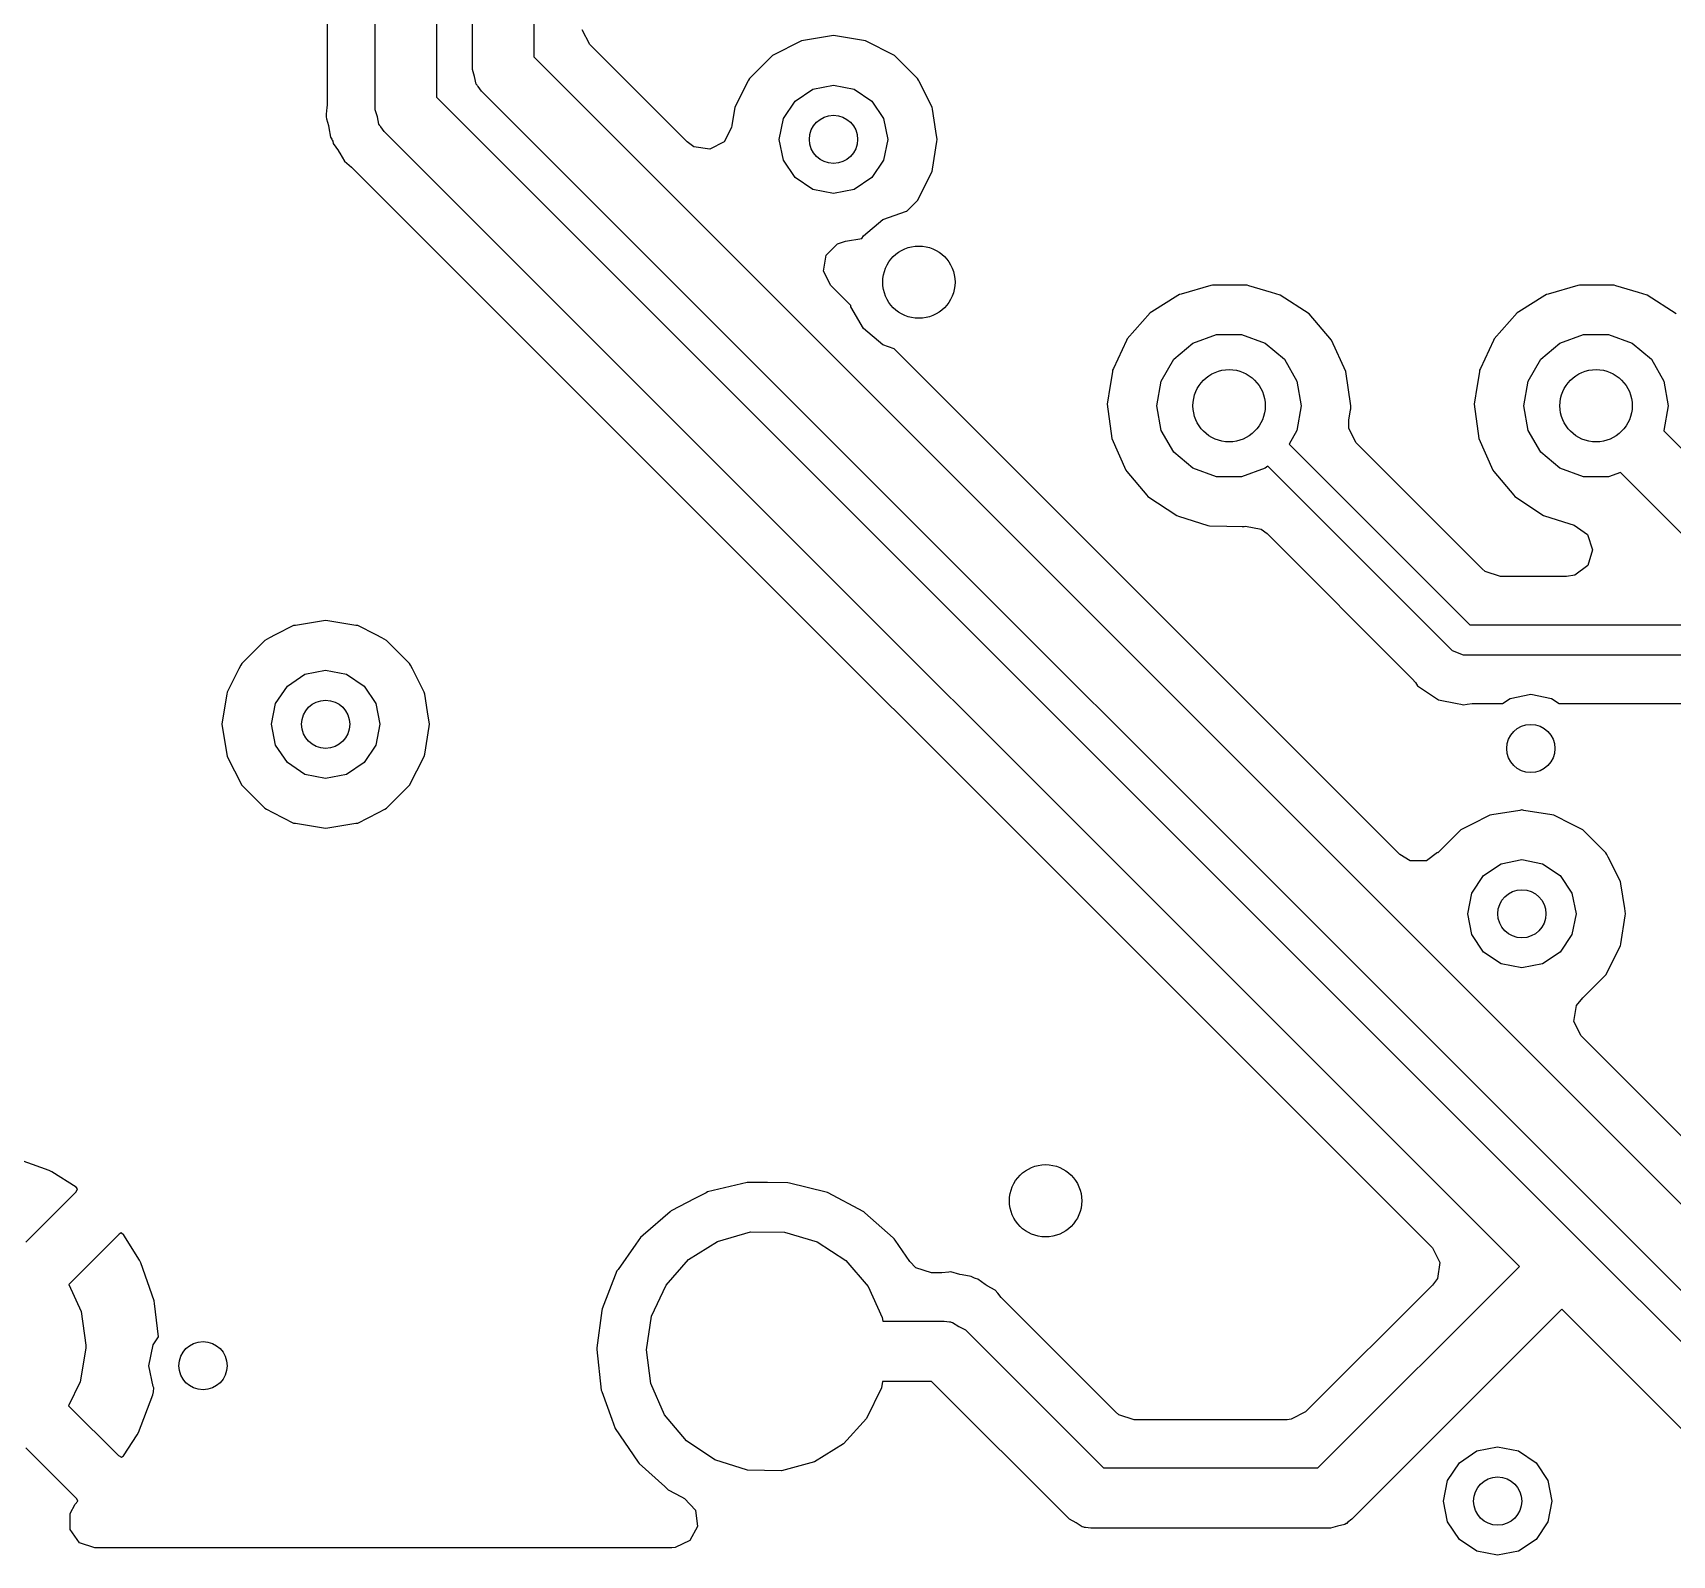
# Model space of a CAD drawing. Extents: x 1.17 to 2.79, y -1.64 to -1.14.
# Drawn here: x 1.844 to 2.112, y -1.6403 to -1.3914 of the extents above; entities that cross this region are included whole.
import ezdxf

# ---------------------------------------------------------------- set-up
doc = ezdxf.new("R2010")
doc.units = 0
doc.header["$MEASUREMENT"] = 0
doc.layers.add('BLACK', color=7, linetype='CONTINUOUS')

msp = doc.modelspace()

# ---------------------------------------------------------------- linework, layer by layer
at = {"layer": 'BLACK', "linetype": 'CONTINUOUS'}
for p, q in [((1.9, -1.404), (1.9, -1.28107)), ((1.91, -1.279), (1.91, -1.40193)), ((1.89211, -1.28612), (1.89211, -1.40325)), ((1.91591, -1.39741), (1.91591, -1.36109)), ((1.92591, -1.36286), (1.92591, -1.39534)), ((1.93506, -1.39333), (1.93385, -1.39096)), ((1.951, -1.40927), (1.93506, -1.39333)), ((1.96968, -1.39272), (1.96495, -1.39513)), ((1.97001, -1.39266), (1.96968, -1.39272)), ((1.97459, -1.39194), (1.97001, -1.39266)), ((1.97001, -1.39266), (1.97001, -1.39266)), ((1.97492, -1.39189), (1.97459, -1.39194)), ((1.97525, -1.39194), (1.97492, -1.39189)), ((1.97983, -1.39266), (1.97525, -1.39194)), ((1.98016, -1.39272), (1.97983, -1.39266)), ((1.97983, -1.39266), (1.97983, -1.39266)), ((1.98489, -1.39513), (1.98016, -1.39272)), ((1.92591, -1.39534), (2.12395, -1.59339)), ((1.96495, -1.39513), (1.9612, -1.39888)), ((1.98864, -1.39888), (1.98489, -1.39513)), ((1.91625, -1.39859), (1.91591, -1.39741)), ((1.91651, -1.3998), (1.91625, -1.39859)), ((1.96105, -1.39918), (1.96099, -1.39928)), ((1.9612, -1.39888), (1.96105, -1.39918)), ((1.96105, -1.39918), (1.96105, -1.39918)), ((1.9888, -1.39918), (1.98864, -1.39888)), ((1.98885, -1.39928), (1.9888, -1.39918)), ((1.9888, -1.39918), (1.9888, -1.39918)), ((1.91667, -1.4), (1.91651, -1.3998)), ((1.9167, -1.40011), (1.91667, -1.4)), ((1.91684, -1.40023), (1.9167, -1.40011)), ((1.91737, -1.40095), (1.91684, -1.40023)), ((2.11834, -1.60192), (1.91737, -1.40095)), ((1.96099, -1.39928), (1.95879, -1.40361)), ((1.96866, -1.40258), (1.97153, -1.40066)), ((1.97153, -1.40066), (1.97492, -1.39999)), ((1.97492, -1.39999), (1.97831, -1.40066)), ((1.97831, -1.40066), (1.98118, -1.40258)), ((1.99105, -1.40361), (1.98885, -1.39928)), ((1.89209, -1.40362), (1.89199, -1.40475)), ((1.89211, -1.40325), (1.89209, -1.40362)), ((1.90035, -1.40518), (1.9, -1.404)), ((1.91, -1.40193), (2.09554, -1.58746)), ((1.95879, -1.40361), (1.95831, -1.40661)), ((1.96674, -1.40546), (1.96866, -1.40258)), ((1.98118, -1.40258), (1.98311, -1.40546)), ((1.9911, -1.40394), (1.99105, -1.40361)), ((1.99167, -1.40752), (1.9911, -1.40394)), ((1.9911, -1.40394), (1.9911, -1.40394)), ((1.89199, -1.40475), (1.89196, -1.40514)), ((1.89196, -1.40514), (1.89205, -1.4055)), ((1.89205, -1.4055), (1.89205, -1.4055)), ((1.89205, -1.4055), (1.89235, -1.40661)), ((1.89235, -1.40661), (1.89243, -1.40698)), ((1.89243, -1.40698), (1.8927, -1.40848)), ((1.90061, -1.40639), (1.90035, -1.40518)), ((1.90076, -1.40659), (1.90061, -1.40639)), ((1.90079, -1.4067), (1.90076, -1.40659)), ((1.90093, -1.40682), (1.90079, -1.4067)), ((1.90146, -1.40754), (1.90093, -1.40682)), ((1.95827, -1.4069), (1.95706, -1.40927)), ((1.95831, -1.40661), (1.95827, -1.4069)), ((1.96606, -1.40885), (1.96674, -1.40546)), ((1.98311, -1.40546), (1.98378, -1.40885)), ((1.8927, -1.40848), (1.89288, -1.4088)), ((1.89288, -1.4088), (1.89295, -1.40899)), ((1.89295, -1.40899), (1.89304, -1.40917)), ((1.89304, -1.40917), (1.89313, -1.40953)), ((1.89313, -1.40953), (1.89399, -1.41075)), ((2.08707, -1.59314), (1.90146, -1.40754)), ((1.95208, -1.41006), (1.951, -1.40927)), ((1.95706, -1.40927), (1.9547, -1.41047)), ((1.96674, -1.41224), (1.96606, -1.40885)), ((1.98378, -1.40885), (1.98311, -1.41224)), ((1.9911, -1.41375), (1.99183, -1.40918)), ((1.99188, -1.40885), (1.99167, -1.40752)), ((1.99183, -1.40918), (1.99188, -1.40885)), ((1.89399, -1.41075), (1.89401, -1.41078)), ((1.89401, -1.41078), (1.89421, -1.4111)), ((1.89421, -1.4111), (1.89497, -1.41242)), ((1.89497, -1.41242), (1.89614, -1.41339)), ((1.9547, -1.41047), (1.95208, -1.41006)), ((1.96866, -1.41511), (1.96674, -1.41224)), ((1.98311, -1.41224), (1.98118, -1.41511)), ((1.89614, -1.41339), (1.89641, -1.41365)), ((1.89641, -1.41365), (2.07287, -1.59011)), ((1.97153, -1.41703), (1.96866, -1.41511)), ((1.98118, -1.41511), (1.97831, -1.41703)), ((1.98864, -1.41882), (1.99105, -1.41409)), ((1.99105, -1.41409), (1.9911, -1.41375)), ((1.9911, -1.41375), (1.9911, -1.41375)), ((1.97492, -1.41771), (1.97153, -1.41703)), ((1.97831, -1.41703), (1.97492, -1.41771)), ((1.98298, -1.42197), (1.98683, -1.42057)), ((1.98683, -1.42057), (1.98689, -1.42057)), ((1.98689, -1.42057), (1.98864, -1.41882)), ((1.97983, -1.42461), (1.98298, -1.42197)), ((1.97371, -1.42779), (1.97559, -1.42591)), ((1.97559, -1.42591), (1.97686, -1.4255)), ((1.97686, -1.4255), (1.97957, -1.42507)), ((1.97957, -1.42507), (1.97983, -1.42461)), ((1.9733, -1.43041), (1.97371, -1.42779)), ((1.9745, -1.43277), (1.9733, -1.43041)), ((1.97774, -1.43601), (1.9745, -1.43277)), ((2.0366, -1.43276), (2.03177, -1.43414)), ((2.0369, -1.43268), (2.0366, -1.43276)), ((2.0366, -1.43276), (2.0366, -1.43276)), ((2.0372, -1.43268), (2.0369, -1.43268)), ((2.03972, -1.43269), (2.0372, -1.43268)), ((2.0372, -1.43268), (2.0372, -1.43268)), ((2.04254, -1.43271), (2.03972, -1.43269)), ((2.04284, -1.4328), (2.04254, -1.43271)), ((2.04654, -1.43391), (2.04284, -1.4328)), ((2.04284, -1.4328), (2.04284, -1.4328)), ((2.04795, -1.43433), (2.04654, -1.43391)), ((2.0966, -1.43276), (2.09177, -1.43414)), ((2.0969, -1.43268), (2.0966, -1.43276)), ((2.0966, -1.43276), (2.0966, -1.43276)), ((2.0972, -1.43268), (2.0969, -1.43268)), ((2.09972, -1.43269), (2.0972, -1.43268)), ((2.0972, -1.43268), (2.0972, -1.43268)), ((2.10254, -1.43271), (2.09972, -1.43269)), ((2.10284, -1.4328), (2.10254, -1.43271)), ((2.10654, -1.43391), (2.10284, -1.4328)), ((2.10284, -1.4328), (2.10284, -1.4328)), ((2.10795, -1.43433), (2.10654, -1.43391)), ((1.97778, -1.43624), (1.97774, -1.43601)), ((1.97983, -1.4398), (1.97778, -1.43624)), ((2.03121, -1.43439), (2.02699, -1.43706)), ((2.03147, -1.43423), (2.03121, -1.43439)), ((2.03177, -1.43414), (2.03147, -1.43423)), ((2.03177, -1.43414), (2.03177, -1.43414)), ((2.05269, -1.4374), (2.04795, -1.43433)), ((2.09121, -1.43439), (2.08699, -1.43706)), ((2.09147, -1.43423), (2.09121, -1.43439)), ((2.09177, -1.43414), (2.09147, -1.43423)), ((2.09177, -1.43414), (2.09177, -1.43414)), ((2.11269, -1.4374), (2.10795, -1.43433)), ((2.0267, -1.43724), (2.02296, -1.44147)), ((2.02699, -1.43706), (2.0267, -1.43724)), ((2.05637, -1.44167), (2.05269, -1.4374)), ((2.0867, -1.43724), (2.08296, -1.44147)), ((2.08699, -1.43706), (2.0867, -1.43724)), ((1.98298, -1.44243), (1.97983, -1.4398)), ((2.02283, -1.44175), (2.02069, -1.4463)), ((2.02296, -1.44147), (2.02283, -1.44175)), ((2.02283, -1.44175), (2.02283, -1.44175)), ((2.03369, -1.44217), (2.03755, -1.44077)), ((2.03755, -1.44077), (2.04165, -1.44077)), ((2.04165, -1.44077), (2.04551, -1.44217)), ((2.05871, -1.44681), (2.05637, -1.44167)), ((2.08283, -1.44175), (2.08069, -1.4463)), ((2.08296, -1.44147), (2.08283, -1.44175)), ((2.08283, -1.44175), (2.08283, -1.44175)), ((2.09369, -1.44217), (2.09755, -1.44077)), ((2.09755, -1.44077), (2.10165, -1.44077)), ((2.10165, -1.44077), (2.10551, -1.44217)), ((1.98484, -1.44311), (1.98298, -1.44243)), ((2.06749, -1.52576), (1.98484, -1.44311)), ((2.03055, -1.44481), (2.03369, -1.44217)), ((2.04551, -1.44217), (2.04865, -1.44481)), ((2.09055, -1.44481), (2.09369, -1.44217)), ((2.10551, -1.44217), (2.10865, -1.44481)), ((2.02052, -1.44688), (2.02017, -1.4491)), ((2.02056, -1.44658), (2.02052, -1.44688)), ((2.02069, -1.4463), (2.02056, -1.44658)), ((2.02069, -1.4463), (2.02069, -1.4463)), ((2.0285, -1.44836), (2.03055, -1.44481)), ((2.04865, -1.44481), (2.0507, -1.44836)), ((2.05951, -1.4524), (2.05871, -1.44681)), ((2.08052, -1.44688), (2.08017, -1.4491)), ((2.08056, -1.44658), (2.08052, -1.44688)), ((2.08069, -1.4463), (2.08056, -1.44658)), ((2.08069, -1.4463), (2.08069, -1.4463)), ((2.0885, -1.44836), (2.09055, -1.44481)), ((2.10865, -1.44481), (2.1107, -1.44836)), ((2.02017, -1.4491), (2.01969, -1.45216)), ((2.02779, -1.4524), (2.0285, -1.44836)), ((2.0507, -1.44836), (2.05141, -1.4524)), ((2.08017, -1.4491), (2.07969, -1.45216)), ((2.08779, -1.4524), (2.0885, -1.44836)), ((2.1107, -1.44836), (2.11141, -1.4524)), ((2.01969, -1.45216), (2.02043, -1.45775)), ((2.0285, -1.45644), (2.02779, -1.4524)), ((2.05141, -1.4524), (2.0507, -1.45644)), ((2.0595, -1.45289), (2.05951, -1.4524)), ((2.07969, -1.45216), (2.08043, -1.45775)), ((2.0885, -1.45644), (2.08779, -1.4524)), ((2.11141, -1.4524), (2.1107, -1.45644)), ((2.05918, -1.45612), (2.05919, -1.45474)), ((2.05919, -1.45474), (2.05947, -1.45305)), ((2.05947, -1.45305), (2.0595, -1.45289)), ((2.05947, -1.45305), (2.05947, -1.45305)), ((2.02043, -1.45775), (2.0227, -1.46292)), ((2.03055, -1.45999), (2.0285, -1.45644)), ((2.0507, -1.45644), (2.04941, -1.45867)), ((2.06039, -1.45849), (2.05918, -1.45612)), ((2.08043, -1.45775), (2.0827, -1.46292)), ((2.09055, -1.45999), (2.0885, -1.45644)), ((2.1107, -1.45644), (2.11066, -1.4565)), ((2.11066, -1.4565), (2.12664, -1.47248)), ((2.03369, -1.46263), (2.03055, -1.45999)), ((2.04941, -1.45867), (2.07894, -1.48821)), ((2.08096, -1.47906), (2.06039, -1.45849)), ((2.09369, -1.46263), (2.09055, -1.45999)), ((2.0227, -1.46292), (2.0229, -1.46315)), ((2.0229, -1.46315), (2.0229, -1.46315)), ((2.0229, -1.46315), (2.02613, -1.46701)), ((2.03755, -1.46403), (2.03369, -1.46263)), ((2.04551, -1.46263), (2.04165, -1.46403)), ((2.04593, -1.46227), (2.04551, -1.46263)), ((2.07614, -1.49248), (2.04593, -1.46227)), ((2.0827, -1.46292), (2.0829, -1.46315)), ((2.0829, -1.46315), (2.0829, -1.46315)), ((2.0829, -1.46315), (2.08613, -1.46701)), ((2.09755, -1.46403), (2.09369, -1.46263)), ((2.10357, -1.46333), (2.10165, -1.46403)), ((2.12112, -1.48088), (2.10357, -1.46333)), ((2.04165, -1.46403), (2.03755, -1.46403)), ((2.10165, -1.46403), (2.09755, -1.46403)), ((2.02613, -1.46701), (2.02633, -1.46724)), ((2.02633, -1.46724), (2.03103, -1.47037)), ((2.08613, -1.46701), (2.08633, -1.46724)), ((2.08633, -1.46724), (2.09103, -1.47037)), ((2.03103, -1.47037), (2.03132, -1.47046)), ((2.03132, -1.47046), (2.03613, -1.47196)), ((2.09103, -1.47037), (2.09425, -1.47137)), ((2.09425, -1.47137), (2.09602, -1.47193)), ((2.03613, -1.47196), (2.03613, -1.47196)), ((2.03613, -1.47196), (2.03642, -1.47205)), ((2.03642, -1.47205), (2.03924, -1.4721)), ((2.03924, -1.4721), (2.04175, -1.47215)), ((2.04175, -1.47215), (2.04176, -1.47215)), ((2.04176, -1.47215), (2.04206, -1.47215)), ((2.04206, -1.47215), (2.04228, -1.47209)), ((2.04228, -1.47209), (2.04485, -1.47259)), ((2.04485, -1.47259), (2.04581, -1.47331)), ((2.04581, -1.47331), (2.06954, -1.49703)), ((2.09602, -1.47193), (2.09818, -1.47346)), ((2.09818, -1.47346), (2.09903, -1.47597)), ((2.09903, -1.47597), (2.09824, -1.47851)), ((2.08147, -1.47949), (2.08096, -1.47906)), ((2.08399, -1.48031), (2.08147, -1.47949)), ((2.09824, -1.47851), (2.09611, -1.48009)), ((2.09474, -1.48031), (2.08399, -1.48031)), ((2.09611, -1.48009), (2.09474, -1.48031)), ((1.89156, -1.48759), (1.88698, -1.48831)), ((1.89189, -1.48753), (1.89156, -1.48759)), ((1.89223, -1.48759), (1.89189, -1.48753)), ((1.8968, -1.48831), (1.89223, -1.48759)), ((1.88366, -1.48989), (1.88273, -1.49036)), ((1.88665, -1.48836), (1.88366, -1.48989)), ((1.88698, -1.48831), (1.88665, -1.48836)), ((1.88698, -1.48831), (1.88698, -1.48831)), ((1.89713, -1.48836), (1.8968, -1.48831)), ((1.8968, -1.48831), (1.8968, -1.48831)), ((1.90013, -1.48989), (1.89713, -1.48836)), ((1.90106, -1.49036), (1.90013, -1.48989)), ((2.07894, -1.48821), (2.33529, -1.48821)), ((1.88192, -1.49077), (1.87817, -1.49453)), ((1.88273, -1.49036), (1.88192, -1.49077)), ((1.90186, -1.49077), (1.90106, -1.49036)), ((1.90561, -1.49453), (1.90186, -1.49077)), ((2.07791, -1.49321), (2.07614, -1.49248)), ((1.87771, -1.49542), (1.87576, -1.49925)), ((1.87802, -1.49483), (1.87771, -1.49542)), ((1.87817, -1.49453), (1.87802, -1.49483)), ((1.87802, -1.49483), (1.87802, -1.49483)), ((1.8885, -1.49631), (1.89189, -1.49564)), ((1.89189, -1.49564), (1.89528, -1.49631)), ((1.90577, -1.49483), (1.90561, -1.49453)), ((1.90607, -1.49542), (1.90577, -1.49483)), ((1.90577, -1.49483), (1.90577, -1.49483)), ((1.90802, -1.49925), (1.90607, -1.49542)), ((2.33425, -1.49321), (2.07791, -1.49321)), ((1.88371, -1.5011), (1.88563, -1.49823)), ((1.88563, -1.49823), (1.8885, -1.49631)), ((1.89528, -1.49631), (1.89816, -1.49823)), ((1.89816, -1.49823), (1.90008, -1.5011)), ((2.06954, -1.49703), (2.07007, -1.49768)), ((2.07007, -1.49768), (2.07041, -1.4982)), ((2.07041, -1.4982), (2.07385, -1.5005)), ((1.87571, -1.49959), (1.87526, -1.50243)), ((1.87576, -1.49925), (1.87571, -1.49959)), ((1.87571, -1.49959), (1.87571, -1.49959)), ((1.90808, -1.49959), (1.90802, -1.49925)), ((1.90853, -1.50243), (1.90808, -1.49959)), ((1.90808, -1.49959), (1.90808, -1.49959)), ((2.07385, -1.5005), (2.07688, -1.5011)), ((2.08429, -1.5011), (2.08554, -1.50026)), ((2.08554, -1.50026), (2.08893, -1.49959)), ((2.08893, -1.49959), (2.09232, -1.50026)), ((2.09232, -1.50026), (2.09357, -1.5011)), ((1.87526, -1.50243), (1.87493, -1.50449)), ((1.88303, -1.50449), (1.88371, -1.5011)), ((1.90008, -1.5011), (1.90075, -1.50449)), ((1.90885, -1.50449), (1.90853, -1.50243)), ((2.07688, -1.5011), (2.07688, -1.5011)), ((2.07688, -1.5011), (2.07688, -1.5011)), ((2.07688, -1.5011), (2.07749, -1.50122)), ((2.07749, -1.50122), (2.07749, -1.50122)), ((2.07749, -1.50122), (2.07791, -1.50131)), ((2.07791, -1.50131), (2.07852, -1.50118)), ((2.07852, -1.50118), (2.07935, -1.5011)), ((2.07935, -1.5011), (2.08429, -1.5011)), ((2.09357, -1.5011), (2.3211, -1.5011)), ((1.87493, -1.50449), (1.87498, -1.50483)), ((1.87498, -1.50483), (1.87571, -1.5094)), ((1.88371, -1.50788), (1.88303, -1.50449)), ((1.90075, -1.50449), (1.90008, -1.50788)), ((1.90808, -1.5094), (1.9088, -1.50483)), ((1.9088, -1.50483), (1.90885, -1.50449)), ((1.88563, -1.51076), (1.88371, -1.50788)), ((1.90008, -1.50788), (1.89816, -1.51076)), ((1.87571, -1.5094), (1.87571, -1.5094)), ((1.87571, -1.5094), (1.87576, -1.50974)), ((1.87576, -1.50974), (1.87817, -1.51446)), ((1.8885, -1.51268), (1.88563, -1.51076)), ((1.89816, -1.51076), (1.89528, -1.51268)), ((1.90561, -1.51446), (1.90802, -1.50974)), ((1.90802, -1.50974), (1.90808, -1.5094)), ((1.90808, -1.5094), (1.90808, -1.5094)), ((1.89189, -1.51335), (1.8885, -1.51268)), ((1.89528, -1.51268), (1.89189, -1.51335)), ((1.87817, -1.51446), (1.88192, -1.51822)), ((1.90186, -1.51822), (1.90561, -1.51446)), ((1.88192, -1.51822), (1.88222, -1.51837)), ((1.88222, -1.51837), (1.88222, -1.51837)), ((1.88222, -1.51837), (1.88325, -1.51889)), ((1.88325, -1.51889), (1.88665, -1.52063)), ((1.89713, -1.52063), (1.90054, -1.51889)), ((1.90054, -1.51889), (1.90156, -1.51837)), ((1.90156, -1.51837), (1.90186, -1.51822)), ((1.90156, -1.51837), (1.90156, -1.51837)), ((2.08222, -1.51933), (2.07925, -1.52085)), ((2.08256, -1.51928), (2.08222, -1.51933)), ((2.08713, -1.51856), (2.08256, -1.51928)), ((2.08256, -1.51928), (2.08256, -1.51928)), ((2.08747, -1.5185), (2.08713, -1.51856)), ((2.0878, -1.51856), (2.08747, -1.5185)), ((2.09237, -1.51928), (2.0878, -1.51856)), ((2.09271, -1.51933), (2.09237, -1.51928)), ((2.09237, -1.51928), (2.09237, -1.51928)), ((2.09568, -1.52085), (2.09271, -1.51933)), ((1.88665, -1.52063), (1.88698, -1.52068)), ((1.88698, -1.52068), (1.88698, -1.52068)), ((1.88698, -1.52068), (1.89156, -1.5214)), ((1.89156, -1.5214), (1.89189, -1.52146)), ((1.89189, -1.52146), (1.89223, -1.5214)), ((1.89223, -1.5214), (1.8968, -1.52068)), ((1.8968, -1.52068), (1.89713, -1.52063)), ((1.8968, -1.52068), (1.8968, -1.52068)), ((2.0775, -1.52174), (2.07374, -1.5255)), ((2.07817, -1.5214), (2.0775, -1.52174)), ((2.07925, -1.52085), (2.07817, -1.5214)), ((2.09676, -1.5214), (2.09568, -1.52085)), ((2.09743, -1.52174), (2.09676, -1.5214)), ((2.10119, -1.5255), (2.09743, -1.52174)), ((2.06919, -1.5268), (2.06749, -1.52576)), ((2.07185, -1.5268), (2.06919, -1.5268)), ((2.0737, -1.52546), (2.07185, -1.5268)), ((2.07374, -1.5255), (2.0737, -1.52546)), ((2.0812, -1.5292), (2.08408, -1.52728)), ((2.08408, -1.52728), (2.08747, -1.52661)), ((2.08747, -1.52661), (2.09086, -1.52728)), ((2.09086, -1.52728), (2.09373, -1.5292)), ((2.10134, -1.5258), (2.10119, -1.5255)), ((2.10157, -1.52624), (2.10134, -1.5258)), ((2.10134, -1.5258), (2.10134, -1.5258)), ((2.1036, -1.53022), (2.10157, -1.52624)), ((2.07928, -1.53208), (2.0812, -1.5292)), ((2.09373, -1.5292), (2.09565, -1.53208)), ((2.10365, -1.53056), (2.1036, -1.53022)), ((2.07861, -1.53547), (2.07928, -1.53208)), ((2.09565, -1.53208), (2.09632, -1.53547)), ((2.10429, -1.53459), (2.10365, -1.53056)), ((2.10365, -1.53056), (2.10365, -1.53056)), ((2.07928, -1.53886), (2.07861, -1.53547)), ((2.09632, -1.53547), (2.09565, -1.53886)), ((2.10365, -1.54037), (2.10437, -1.5358)), ((2.10443, -1.53547), (2.10429, -1.53459)), ((2.10437, -1.5358), (2.10443, -1.53547)), ((2.0812, -1.54173), (2.07928, -1.53886)), ((2.09565, -1.53886), (2.09373, -1.54173)), ((2.10119, -1.54543), (2.1036, -1.54071)), ((2.1036, -1.54071), (2.10365, -1.54037)), ((2.10365, -1.54037), (2.10365, -1.54037)), ((2.08408, -1.54365), (2.0812, -1.54173)), ((2.08747, -1.54432), (2.08408, -1.54365)), ((2.09086, -1.54365), (2.08747, -1.54432)), ((2.09373, -1.54173), (2.09086, -1.54365)), ((2.09743, -1.54919), (2.10119, -1.54543)), ((2.09638, -1.55046), (2.09746, -1.54921)), ((2.09746, -1.54921), (2.09743, -1.54919)), ((2.09597, -1.55308), (2.09638, -1.55046)), ((2.09717, -1.55545), (2.09597, -1.55308)), ((2.12596, -1.58424), (2.09717, -1.55545)), ((1.84667, -1.57743), (1.84046, -1.57522)), ((1.8471, -1.57764), (1.84667, -1.57743)), ((1.85108, -1.58017), (1.8471, -1.57764)), ((1.84287, -1.58917), (1.85108, -1.58096)), ((1.85134, -1.58045), (1.85108, -1.58017)), ((1.85108, -1.58096), (1.85134, -1.58045)), ((1.95409, -1.58108), (1.95226, -1.58202)), ((1.95432, -1.58096), (1.95409, -1.58108)), ((1.95409, -1.58108), (1.95409, -1.58108)), ((1.96081, -1.5794), (1.95432, -1.58096)), ((1.96107, -1.5794), (1.96081, -1.5794)), ((1.96412, -1.57942), (1.96107, -1.5794)), ((1.96107, -1.5794), (1.96107, -1.5794)), ((1.96748, -1.57944), (1.96412, -1.57942)), ((1.96773, -1.5795), (1.96748, -1.57944)), ((1.97371, -1.581), (1.96773, -1.5795)), ((1.96773, -1.5795), (1.96773, -1.5795)), ((1.97396, -1.58106), (1.97371, -1.581)), ((1.97371, -1.581), (1.97371, -1.581)), ((1.97986, -1.58419), (1.97396, -1.58106)), ((1.94838, -1.58402), (1.94819, -1.58419)), ((1.95226, -1.58202), (1.94838, -1.58402)), ((1.94819, -1.58419), (1.94379, -1.58803)), ((1.94819, -1.58419), (1.94819, -1.58419)), ((1.98005, -1.58436), (1.97986, -1.58419)), ((1.98465, -1.58846), (1.98005, -1.58436)), ((1.98005, -1.58436), (1.98005, -1.58436)), ((1.85812, -1.58784), (1.84989, -1.59607)), ((1.85847, -1.58764), (1.85812, -1.58784)), ((1.85889, -1.588), (1.85847, -1.58764)), ((1.86146, -1.5921), (1.85889, -1.588)), ((1.9426, -1.58948), (1.93969, -1.59363)), ((1.94335, -1.58841), (1.9426, -1.58948)), ((1.94379, -1.58803), (1.94335, -1.58841)), ((1.95124, -1.59201), (1.95596, -1.58903)), ((1.95596, -1.58903), (1.96133, -1.5875)), ((1.96133, -1.5875), (1.96691, -1.58753)), ((1.96691, -1.58753), (1.97226, -1.58913)), ((1.97226, -1.58913), (1.97694, -1.59217)), ((1.98484, -1.58863), (1.98465, -1.58846)), ((1.98465, -1.58846), (1.98465, -1.58846)), ((1.98499, -1.58884), (1.98484, -1.58863)), ((1.98738, -1.59232), (1.98499, -1.58884)), ((1.98499, -1.58884), (1.98499, -1.58884)), ((2.09554, -1.58746), (2.09554, -1.58746)), ((2.09554, -1.58746), (2.12122, -1.61315)), ((1.86166, -1.59253), (1.86146, -1.5921)), ((1.94755, -1.59619), (1.95124, -1.59201)), ((1.97694, -1.59217), (1.98058, -1.59639)), ((2.07287, -1.59011), (2.07408, -1.59247)), ((1.86383, -1.59875), (1.86166, -1.59253)), ((1.93952, -1.59387), (1.93709, -1.60009)), ((1.93969, -1.59363), (1.93952, -1.59387)), ((1.98839, -1.59337), (1.98738, -1.59232)), ((1.99092, -1.59419), (1.98839, -1.59337)), ((1.99225, -1.59419), (1.99092, -1.59419)), ((1.99263, -1.59417), (1.99225, -1.59419)), ((1.99376, -1.59407), (1.99263, -1.59417)), ((1.99413, -1.59404), (1.99376, -1.59407)), ((1.99376, -1.59407), (1.99376, -1.59407)), ((1.9956, -1.59443), (1.99413, -1.59404)), ((1.99596, -1.59451), (1.9956, -1.59443)), ((1.99745, -1.59477), (1.99596, -1.59451)), ((1.99778, -1.59496), (1.99745, -1.59477)), ((2.05413, -1.62608), (2.08707, -1.59314)), ((2.07408, -1.59247), (2.07366, -1.59509)), ((1.84989, -1.59607), (1.85189, -1.60048)), ((1.94518, -1.60124), (1.94755, -1.59619)), ((1.98058, -1.59639), (1.98289, -1.60148)), ((1.99796, -1.59503), (1.99778, -1.59496)), ((1.99814, -1.59511), (1.99796, -1.59503)), ((1.9985, -1.59521), (1.99814, -1.59511)), ((1.99974, -1.59607), (1.9985, -1.59521)), ((2.00005, -1.59628), (1.99974, -1.59607)), ((2.00136, -1.59703), (2.00005, -1.59628)), ((2.00177, -1.59752), (2.00136, -1.59703)), ((2.00234, -1.59819), (2.00177, -1.59752)), ((2.07287, -1.59617), (2.05212, -1.61693)), ((2.07366, -1.59509), (2.07287, -1.59617)), ((1.86393, -1.59922), (1.86383, -1.59875)), ((1.86454, -1.60464), (1.86393, -1.59922)), ((1.93709, -1.60009), (1.93706, -1.60035)), ((2.00259, -1.59847), (2.00234, -1.59819)), ((2.02105, -1.61693), (2.00259, -1.59847)), ((2.09403, -1.6001), (2.05965, -1.63448)), ((2.11561, -1.62169), (2.09403, -1.6001)), ((1.85189, -1.60048), (1.85269, -1.606)), ((1.93706, -1.60035), (1.93625, -1.60645)), ((1.93706, -1.60035), (1.93706, -1.60035)), ((1.94432, -1.60676), (1.94518, -1.60124)), ((1.98289, -1.60148), (1.98298, -1.60208)), ((1.98298, -1.60208), (1.993, -1.60208)), ((1.993, -1.60208), (1.99387, -1.6022)), ((1.99387, -1.6022), (1.99405, -1.60219)), ((1.99405, -1.60219), (1.99415, -1.60224)), ((1.99415, -1.60224), (1.9944, -1.60228)), ((1.9944, -1.60228), (1.99542, -1.60294)), ((1.86366, -1.60597), (1.86454, -1.60464)), ((1.99542, -1.60294), (1.99648, -1.60352)), ((1.99648, -1.60352), (2.01904, -1.62608)), ((1.85268, -1.60648), (1.85175, -1.61198)), ((1.85269, -1.606), (1.85268, -1.60648)), ((1.86299, -1.60936), (1.86366, -1.60597)), ((1.93625, -1.60645), (1.93622, -1.60671)), ((1.93622, -1.60671), (1.93695, -1.61334)), ((1.94504, -1.61229), (1.94432, -1.60676)), ((1.86366, -1.61275), (1.86299, -1.60936)), ((1.85175, -1.61198), (1.84986, -1.6159)), ((1.86382, -1.61299), (1.86366, -1.61275)), ((1.86373, -1.61364), (1.86382, -1.61299)), ((1.93695, -1.61334), (1.93704, -1.61359)), ((1.93704, -1.61359), (1.93704, -1.61359)), ((1.93704, -1.61359), (1.9387, -1.61813)), ((1.94729, -1.6174), (1.94504, -1.61229)), ((1.98275, -1.61298), (1.98032, -1.61801)), ((1.98293, -1.61192), (1.98275, -1.61298)), ((1.99096, -1.61192), (1.98293, -1.61192)), ((2.01352, -1.63448), (1.99096, -1.61192)), ((1.84986, -1.6159), (1.85802, -1.62406)), ((1.86128, -1.62026), (1.86361, -1.61411)), ((1.86361, -1.61411), (1.86373, -1.61364)), ((1.9387, -1.61813), (1.93925, -1.61961)), ((1.95088, -1.62167), (1.94729, -1.6174)), ((1.98032, -1.61801), (1.97657, -1.62215)), ((2.02156, -1.61737), (2.02105, -1.61693)), ((2.02409, -1.61819), (2.02156, -1.61737)), ((2.04908, -1.61819), (2.02409, -1.61819)), ((2.04976, -1.61813), (2.04908, -1.61819)), ((2.05212, -1.61693), (2.04976, -1.61813)), ((1.85881, -1.62408), (1.86106, -1.62069)), ((1.86106, -1.62069), (1.86128, -1.62026)), ((1.93925, -1.61961), (1.94297, -1.62515)), ((1.95553, -1.62477), (1.95088, -1.62167)), ((1.85118, -1.63114), (1.84286, -1.62282)), ((1.85802, -1.62406), (1.85853, -1.62432)), ((1.85853, -1.62432), (1.85881, -1.62408)), ((1.97657, -1.62215), (1.97182, -1.62507)), ((2.07725, -1.62523), (2.08012, -1.62331)), ((2.08012, -1.62331), (2.08351, -1.62264)), ((2.08351, -1.62264), (2.0869, -1.62331)), ((2.0869, -1.62331), (2.08978, -1.62523)), ((1.94297, -1.62515), (1.94316, -1.62533)), ((1.94316, -1.62533), (1.94316, -1.62533)), ((1.94316, -1.62533), (1.94735, -1.62914)), ((1.96085, -1.62643), (1.95553, -1.62477)), ((1.96643, -1.62653), (1.96085, -1.62643)), ((1.97182, -1.62507), (1.96643, -1.62653)), ((2.01904, -1.62608), (2.05413, -1.62608)), ((2.07533, -1.62811), (2.07725, -1.62523)), ((2.08978, -1.62523), (2.0917, -1.62811)), ((1.94735, -1.62914), (1.94791, -1.62965)), ((1.94791, -1.62965), (1.95009, -1.63083)), ((2.07465, -1.6315), (2.07533, -1.62811)), ((2.0917, -1.62811), (2.09237, -1.6315)), ((1.85009, -1.63352), (1.85094, -1.63202)), ((1.85094, -1.63202), (1.85139, -1.63151)), ((1.85139, -1.63151), (1.85118, -1.63114)), ((1.95009, -1.63083), (1.95054, -1.63108)), ((1.95054, -1.63108), (1.95237, -1.633)), ((2.07533, -1.63489), (2.07465, -1.6315)), ((2.09237, -1.6315), (2.0917, -1.63489)), ((1.85009, -1.63617), (1.85009, -1.63352)), ((1.95237, -1.633), (1.95271, -1.63563)), ((2.01458, -1.63506), (2.01352, -1.63448)), ((2.0156, -1.63572), (2.01458, -1.63506)), ((2.05895, -1.635), (2.05883, -1.63514)), ((2.05965, -1.63448), (2.05895, -1.635)), ((2.07725, -1.63776), (2.07533, -1.63489)), ((2.0917, -1.63489), (2.08978, -1.63776)), ((1.85165, -1.63832), (1.85009, -1.63617)), ((1.95271, -1.63563), (1.95145, -1.63796)), ((2.01585, -1.63576), (2.0156, -1.63572)), ((2.01595, -1.63581), (2.01585, -1.63576)), ((2.01613, -1.6358), (2.01595, -1.63581)), ((2.017, -1.63592), (2.01613, -1.6358)), ((2.05617, -1.63592), (2.017, -1.63592)), ((2.05733, -1.63558), (2.05617, -1.63592)), ((2.05852, -1.63532), (2.05733, -1.63558)), ((2.05872, -1.63517), (2.05852, -1.63532)), ((2.05883, -1.63514), (2.05872, -1.63517)), ((1.85417, -1.63914), (1.85165, -1.63832)), ((1.94849, -1.63914), (1.85417, -1.63914)), ((1.94905, -1.6391), (1.94849, -1.63914)), ((1.95145, -1.63796), (1.94905, -1.6391)), ((2.08012, -1.63968), (2.07725, -1.63776)), ((2.08351, -1.64035), (2.08012, -1.63968)), ((2.0869, -1.63968), (2.08351, -1.64035)), ((2.08978, -1.63776), (2.0869, -1.63968))]:
    msp.add_line(p, q, dxfattribs=at)
at = {"layer": 'BLACK'}
for centre, radius in [((1.97492, -1.40885), 0.00394), ((1.98888, -1.4322), 0.00591), ((2.0396, -1.4524), 0.00591), ((2.0996, -1.4524), 0.00591), ((1.89189, -1.50449), 0.00394), ((2.08893, -1.50845), 0.00394), ((2.08747, -1.53547), 0.00394), ((2.0096, -1.5824), 0.00591), ((1.87184, -1.60936), 0.00394), ((2.08351, -1.6315), 0.00394)]:
    msp.add_circle(centre, radius, dxfattribs=at)

doc.saveas('drawing.dxf')
